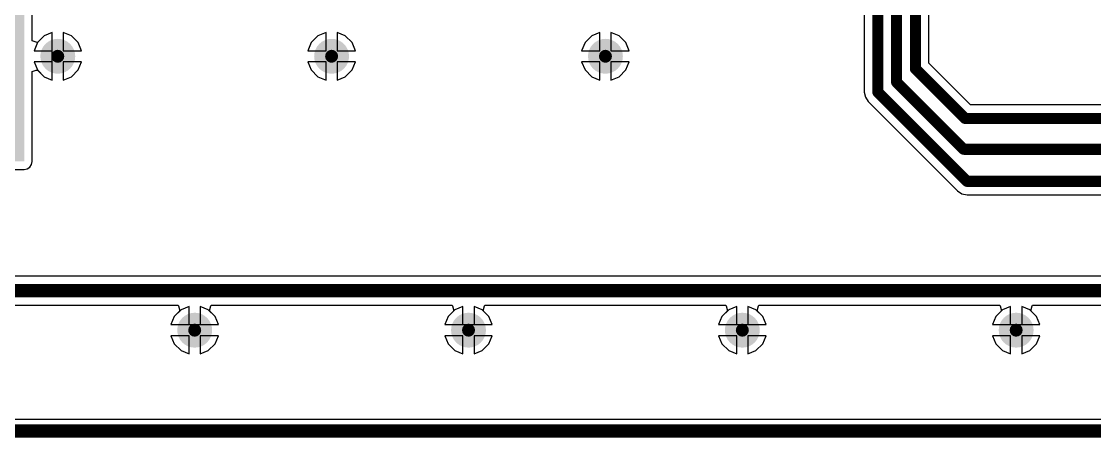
# Model space of a CAD drawing. Header units: millimetres. Extents: x -48 to 200, y -49 to 27.
# Drawn here: x 0.706 to 1.677, y -0.075 to 0.302 of the extents above; entities that cross this region are included whole.
import ezdxf

# ---------------------------------------------------------------- set-up
doc = ezdxf.new("R2010")
doc.units = ezdxf.units.MM
doc.header["$MEASUREMENT"] = 0
for name, color, linetype in [('BottomLayer', 5, 'Continuous'), ('BottomSolder', 6, 'Continuous'), ('Mechanical2', 216, 'Continuous'), ('TopLayer', 1, 'Continuous'), ('TopSolder', 216, 'Continuous'), ('ViaHoleLayer', 16, 'Continuous')]:
    doc.layers.add(name, color=color, linetype=linetype)

msp = doc.modelspace()

# ---------------------------------------------------------------- hatches: boundary and pattern name
at = {"layer": 'BottomLayer'}
msp.add_hatch(color=5, dxfattribs=at).paths.add_polyline_path([(0.244, 0.175), (0.708, 0.175), (0.708, 0.429), (0.244, 0.429)])
h = msp.add_hatch(color=5, dxfattribs=at)
edge = h.paths.add_edge_path()
edge.add_arc((0.73839, 0.27025), 0.01181, 0, 360)
h = msp.add_hatch(color=5, dxfattribs=at)
edge = h.paths.add_edge_path()
edge.add_arc((0.98643, 0.27025), 0.01181, 0, 360)
h = msp.add_hatch(color=5, dxfattribs=at)
edge = h.paths.add_edge_path()
edge.add_arc((1.23446, 0.27025), 0.01181, 0, 360)
h = msp.add_hatch(color=5, dxfattribs=at)
edge = h.paths.add_edge_path()
edge.add_arc((0.86241, 0.02222), 0.01181, 0, 360)
h = msp.add_hatch(color=5, dxfattribs=at)
edge = h.paths.add_edge_path()
edge.add_arc((1.11044, 0.02222), 0.01181, 0, 360)
h = msp.add_hatch(color=5, dxfattribs=at)
edge = h.paths.add_edge_path()
edge.add_arc((1.35847, 0.02222), 0.01181, 0, 360)
h = msp.add_hatch(color=5, dxfattribs=at)
edge = h.paths.add_edge_path()
edge.add_arc((1.6065, 0.02222), 0.01181, 0, 360)
at = {"layer": 'BottomSolder'}
h = msp.add_hatch(color=6, dxfattribs=at)
edge = h.paths.add_edge_path()
edge.add_arc((0.73839, 0.27025), 0.01581, 0, 360)
h = msp.add_hatch(color=6, dxfattribs=at)
edge = h.paths.add_edge_path()
edge.add_arc((0.98643, 0.27025), 0.01581, 0, 360)
h = msp.add_hatch(color=6, dxfattribs=at)
edge = h.paths.add_edge_path()
edge.add_arc((1.23446, 0.27025), 0.01581, 0, 360)
h = msp.add_hatch(color=6, dxfattribs=at)
edge = h.paths.add_edge_path()
edge.add_arc((0.86241, 0.02222), 0.01581, 0, 360)
h = msp.add_hatch(color=6, dxfattribs=at)
edge = h.paths.add_edge_path()
edge.add_arc((1.11044, 0.02222), 0.01581, 0, 360)
h = msp.add_hatch(color=6, dxfattribs=at)
edge = h.paths.add_edge_path()
edge.add_arc((1.35847, 0.02222), 0.01581, 0, 360)
h = msp.add_hatch(color=6, dxfattribs=at)
edge = h.paths.add_edge_path()
edge.add_arc((1.6065, 0.02222), 0.01581, 0, 360)
at = {"layer": 'TopLayer'}
h = msp.add_hatch(color=1, dxfattribs=at)
edge = h.paths.add_edge_path()
edge.add_arc((0.73839, 0.27025), 0.01181, 0, 360)
h = msp.add_hatch(color=1, dxfattribs=at)
edge = h.paths.add_edge_path()
edge.add_arc((0.98643, 0.27025), 0.01181, 0, 360)
h = msp.add_hatch(color=1, dxfattribs=at)
edge = h.paths.add_edge_path()
edge.add_arc((1.23446, 0.27025), 0.01181, 0, 360)
h = msp.add_hatch(color=1, dxfattribs=at)
edge = h.paths.add_edge_path()
edge.add_arc((0.86241, 0.02222), 0.01181, 0, 360)
h = msp.add_hatch(color=1, dxfattribs=at)
edge = h.paths.add_edge_path()
edge.add_arc((1.11044, 0.02222), 0.01181, 0, 360)
h = msp.add_hatch(color=1, dxfattribs=at)
edge = h.paths.add_edge_path()
edge.add_arc((1.35847, 0.02222), 0.01181, 0, 360)
h = msp.add_hatch(color=1, dxfattribs=at)
edge = h.paths.add_edge_path()
edge.add_arc((1.6065, 0.02222), 0.01181, 0, 360)
at = {"layer": 'TopSolder'}
h = msp.add_hatch(color=216, dxfattribs=at)
edge = h.paths.add_edge_path()
edge.add_arc((0.73839, 0.27025), 0.01581, 0, 360)
h = msp.add_hatch(color=216, dxfattribs=at)
edge = h.paths.add_edge_path()
edge.add_arc((0.98643, 0.27025), 0.01581, 0, 360)
h = msp.add_hatch(color=216, dxfattribs=at)
edge = h.paths.add_edge_path()
edge.add_arc((1.23446, 0.27025), 0.01581, 0, 360)
h = msp.add_hatch(color=216, dxfattribs=at)
edge = h.paths.add_edge_path()
edge.add_arc((0.86241, 0.02222), 0.01581, 0, 360)
h = msp.add_hatch(color=216, dxfattribs=at)
edge = h.paths.add_edge_path()
edge.add_arc((1.11044, 0.02222), 0.01581, 0, 360)
h = msp.add_hatch(color=216, dxfattribs=at)
edge = h.paths.add_edge_path()
edge.add_arc((1.35847, 0.02222), 0.01581, 0, 360)
h = msp.add_hatch(color=216, dxfattribs=at)
edge = h.paths.add_edge_path()
edge.add_arc((1.6065, 0.02222), 0.01581, 0, 360)
at = {"layer": 'ViaHoleLayer'}
h = msp.add_hatch(color=16, dxfattribs=at)
edge = h.paths.add_edge_path()
edge.add_arc((0.73839, 0.27025), 0.00591, 0, 360)
h = msp.add_hatch(color=16, dxfattribs=at)
edge = h.paths.add_edge_path()
edge.add_arc((0.98643, 0.27025), 0.00591, 0, 360)
h = msp.add_hatch(color=16, dxfattribs=at)
edge = h.paths.add_edge_path()
edge.add_arc((1.23446, 0.27025), 0.00591, 0, 360)
h = msp.add_hatch(color=16, dxfattribs=at)
edge = h.paths.add_edge_path()
edge.add_arc((0.86241, 0.02222), 0.00591, 0, 360)
h = msp.add_hatch(color=16, dxfattribs=at)
edge = h.paths.add_edge_path()
edge.add_arc((1.11044, 0.02222), 0.00591, 0, 360)
h = msp.add_hatch(color=16, dxfattribs=at)
edge = h.paths.add_edge_path()
edge.add_arc((1.35847, 0.02222), 0.00591, 0, 360)
h = msp.add_hatch(color=16, dxfattribs=at)
edge = h.paths.add_edge_path()
edge.add_arc((1.6065, 0.02222), 0.00591, 0, 360)

# ---------------------------------------------------------------- linework, layer by layer
at = {"layer": 'BottomLayer'}
for p, q in [((0.71514, 0.28417), (0.71514, 0.429)), ((0.73339, 0.29179), (0.72604, 0.28874)), ((0.73339, 0.27025), (0.73339, 0.29179)), ((0.75075, 0.28874), (0.74339, 0.29179)), ((0.74339, 0.29179), (0.74339, 0.27525)), ((0.98143, 0.29179), (0.97407, 0.28874)), ((0.98143, 0.27525), (0.98143, 0.29179)), ((0.99878, 0.28874), (0.99143, 0.29179)), ((0.99143, 0.29179), (0.99143, 0.27525)), ((1.22946, 0.29179), (1.2221, 0.28874)), ((1.22946, 0.27525), (1.22946, 0.29179)), ((1.24681, 0.28874), (1.23946, 0.29179)), ((1.23946, 0.29179), (1.23946, 0.27525)), ((0.71895, 0.28292), (0.71514, 0.28417)), ((0.72014, 0.28284), (0.71895, 0.28292)), ((0.72604, 0.28874), (0.72014, 0.28284)), ((0.75688, 0.28261), (0.75075, 0.28874)), ((0.75993, 0.27525), (0.75688, 0.28261)), ((0.96793, 0.28261), (0.96489, 0.27525)), ((0.97407, 0.28874), (0.96793, 0.28261)), ((1.00492, 0.28261), (0.99878, 0.28874)), ((1.00796, 0.27525), (1.00492, 0.28261)), ((1.21597, 0.28261), (1.21292, 0.27525)), ((1.2221, 0.28874), (1.21597, 0.28261)), ((1.25295, 0.28261), (1.24681, 0.28874)), ((1.25599, 0.27525), (1.25295, 0.28261)), ((0.74339, 0.27525), (0.75993, 0.27525)), ((0.96489, 0.27525), (0.98143, 0.27525)), ((0.99143, 0.27525), (1.00796, 0.27525)), ((1.21292, 0.27525), (1.22946, 0.27525)), ((1.23946, 0.27525), (1.25599, 0.27525)), ((0.73339, 0.24871), (0.73339, 0.27025)), ((0.75993, 0.26525), (0.74339, 0.26525)), ((0.74339, 0.26525), (0.74339, 0.24871)), ((0.75688, 0.2579), (0.75993, 0.26525)), ((0.98143, 0.26525), (0.96489, 0.26525)), ((0.96489, 0.26525), (0.96793, 0.2579)), ((0.98143, 0.24871), (0.98143, 0.26525)), ((1.00796, 0.26525), (0.99143, 0.26525)), ((0.99143, 0.26525), (0.99143, 0.24871)), ((1.00492, 0.2579), (1.00796, 0.26525)), ((1.22946, 0.26525), (1.21292, 0.26525)), ((1.21292, 0.26525), (1.21597, 0.2579)), ((1.22946, 0.24871), (1.22946, 0.26525)), ((1.25599, 0.26525), (1.23946, 0.26525)), ((1.23946, 0.26525), (1.23946, 0.24871)), ((1.25295, 0.2579), (1.25599, 0.26525)), ((0.71514, 0.25634), (0.71895, 0.25758)), ((0.71514, 0.175), (0.71514, 0.25634)), ((0.71895, 0.25758), (0.72014, 0.25766)), ((0.72014, 0.25766), (0.72604, 0.25176)), ((0.75075, 0.25176), (0.75688, 0.2579)), ((0.96793, 0.2579), (0.97407, 0.25176)), ((0.99878, 0.25176), (1.00492, 0.2579)), ((1.21597, 0.2579), (1.2221, 0.25176)), ((1.24681, 0.25176), (1.25295, 0.2579)), ((0.72604, 0.25176), (0.73339, 0.24871)), ((0.74339, 0.24871), (0.75075, 0.25176)), ((0.97407, 0.25176), (0.98143, 0.24871)), ((0.99143, 0.24871), (0.99878, 0.25176)), ((1.2221, 0.25176), (1.22946, 0.24871)), ((1.23946, 0.24871), (1.24681, 0.25176)), ((0.71459, 0.17227), (0.71514, 0.175)), ((0.37414, 0.16786), (0.708, 0.16786)), ((0.708, 0.16786), (0.71073, 0.16841)), ((0.71073, 0.16841), (0.71305, 0.16995)), ((0.71305, 0.16995), (0.71459, 0.17227)), ((1.91251, 0.07125), (0.563, 0.07125)), ((0.62923, 0.04475), (0.84756, 0.04475)), ((0.84909, 0.03975), (0.84392, 0.03458)), ((0.84756, 0.04475), (0.84786, 0.04426)), ((0.84786, 0.04426), (0.84909, 0.03975)), ((0.87573, 0.03975), (0.87696, 0.04426)), ((0.8809, 0.03458), (0.87573, 0.03975)), ((0.87696, 0.04426), (0.87726, 0.04475)), ((0.87726, 0.04475), (1.09559, 0.04475)), ((1.09712, 0.03975), (1.09195, 0.03458)), ((1.09559, 0.04475), (1.09589, 0.04426)), ((1.09589, 0.04426), (1.09712, 0.03975)), ((1.12376, 0.03975), (1.125, 0.04426)), ((1.12893, 0.03458), (1.12376, 0.03975)), ((1.125, 0.04426), (1.12529, 0.04475)), ((1.12529, 0.04475), (1.34362, 0.04475)), ((1.34515, 0.03975), (1.33998, 0.03458)), ((1.34362, 0.04475), (1.34392, 0.04426)), ((1.34392, 0.04426), (1.34515, 0.03975)), ((1.37179, 0.03975), (1.37303, 0.04426)), ((1.37696, 0.03458), (1.37179, 0.03975)), ((1.37303, 0.04426), (1.37333, 0.04475)), ((1.37333, 0.04475), (1.59165, 0.04475)), ((1.59318, 0.03975), (1.58801, 0.03458)), ((1.59165, 0.04475), (1.59195, 0.04426)), ((1.59195, 0.04426), (1.59318, 0.03975)), ((1.61982, 0.03975), (1.62106, 0.04426)), ((1.62499, 0.03458), (1.61982, 0.03975)), ((1.62106, 0.04426), (1.62136, 0.04475)), ((1.62136, 0.04475), (1.83968, 0.04475)), ((0.84392, 0.03458), (0.84087, 0.02722)), ((0.88395, 0.02722), (0.8809, 0.03458)), ((1.09195, 0.03458), (1.0889, 0.02722)), ((1.13198, 0.02722), (1.12893, 0.03458)), ((1.33998, 0.03458), (1.33694, 0.02722)), ((1.38001, 0.02722), (1.37696, 0.03458)), ((1.58801, 0.03458), (1.58497, 0.02722)), ((1.62804, 0.02722), (1.62499, 0.03458)), ((0.84087, 0.02722), (0.88395, 0.02722)), ((1.0889, 0.02722), (1.13198, 0.02722)), ((1.33694, 0.02722), (1.38001, 0.02722)), ((1.58497, 0.02722), (1.62804, 0.02722)), ((0.85741, 0.01722), (0.84087, 0.01722)), ((0.84087, 0.01722), (0.84392, 0.00987)), ((0.84392, 0.00987), (0.85005, 0.00373)), ((0.85741, 0.00068), (0.85741, 0.01722)), ((0.88395, 0.01722), (0.86741, 0.01722)), ((0.86741, 0.01722), (0.86741, 0.00068)), ((0.87476, 0.00373), (0.8809, 0.00987)), ((0.8809, 0.00987), (0.88395, 0.01722)), ((1.10544, 0.01722), (1.0889, 0.01722)), ((1.0889, 0.01722), (1.09195, 0.00987)), ((1.09195, 0.00987), (1.09809, 0.00373)), ((1.10544, 0.00068), (1.10544, 0.01722)), ((1.13198, 0.01722), (1.11544, 0.01722)), ((1.11544, 0.01722), (1.11544, 0.00068)), ((1.1228, 0.00373), (1.12893, 0.00987)), ((1.12893, 0.00987), (1.13198, 0.01722)), ((1.35347, 0.01722), (1.33694, 0.01722)), ((1.33694, 0.01722), (1.33998, 0.00987)), ((1.33998, 0.00987), (1.34612, 0.00373)), ((1.35347, 0.00068), (1.35347, 0.01722)), ((1.38001, 0.01722), (1.36347, 0.01722)), ((1.36347, 0.01722), (1.36347, 0.00068)), ((1.37083, 0.00373), (1.37696, 0.00987)), ((1.37696, 0.00987), (1.38001, 0.01722)), ((1.6015, 0.01722), (1.58497, 0.01722)), ((1.58497, 0.01722), (1.58801, 0.00987)), ((1.58801, 0.00987), (1.59415, 0.00373)), ((1.6015, 0.00068), (1.6015, 0.01722)), ((1.62804, 0.01722), (1.6115, 0.01722)), ((1.6115, 0.01722), (1.6115, 0.00068)), ((1.61886, 0.00373), (1.62499, 0.00987)), ((1.62499, 0.00987), (1.62804, 0.01722)), ((0.85005, 0.00373), (0.85741, 0.00068)), ((0.86741, 0.00068), (0.87476, 0.00373)), ((1.09809, 0.00373), (1.10544, 0.00068)), ((1.11544, 0.00068), (1.1228, 0.00373)), ((1.34612, 0.00373), (1.35347, 0.00068)), ((1.36347, 0.00068), (1.37083, 0.00373)), ((1.59415, 0.00373), (1.6015, 0.00068)), ((1.6115, 0.00068), (1.61886, 0.00373)), ((3.9228, -0.0588), (-0.0568, -0.0588))]:
    msp.add_line(p, q, dxfattribs=at)
at = {"layer": 'BottomLayer', "const_width": 0.012}
msp.add_lwpolyline([(0.536, 0.058), (1.918, 0.058)], dxfattribs=at)
at = {"layer": 'Mechanical2', "const_width": 0.012}
msp.add_lwpolyline([(-0.067, -0.069), (3.933, -0.069)], dxfattribs=at)
at = {"layer": 'TopLayer'}
for p, q in [((1.46895, 1.21027), (1.46895, 0.23781)), ((1.52742, 0.26397), (1.52742, 0.42769)), ((0.73339, 0.29179), (0.72604, 0.28874)), ((0.73339, 0.27525), (0.73339, 0.29179)), ((0.75075, 0.28874), (0.74339, 0.29179)), ((0.74339, 0.29179), (0.74339, 0.27525)), ((0.98143, 0.29179), (0.97407, 0.28874)), ((0.98143, 0.27525), (0.98143, 0.29179)), ((0.99878, 0.28874), (0.99143, 0.29179)), ((0.99143, 0.29179), (0.99143, 0.27525)), ((1.22946, 0.29179), (1.2221, 0.28874)), ((1.22946, 0.27525), (1.22946, 0.29179)), ((1.24681, 0.28874), (1.23946, 0.29179)), ((1.23946, 0.29179), (1.23946, 0.27525)), ((0.7199, 0.28261), (0.71686, 0.27525)), ((0.72604, 0.28874), (0.7199, 0.28261)), ((0.75688, 0.28261), (0.75075, 0.28874)), ((0.75993, 0.27525), (0.75688, 0.28261)), ((0.96793, 0.28261), (0.96489, 0.27525)), ((0.97407, 0.28874), (0.96793, 0.28261)), ((1.00492, 0.28261), (0.99878, 0.28874)), ((1.00796, 0.27525), (1.00492, 0.28261)), ((1.21597, 0.28261), (1.21292, 0.27525)), ((1.2221, 0.28874), (1.21597, 0.28261)), ((1.25295, 0.28261), (1.24681, 0.28874)), ((1.25599, 0.27525), (1.25295, 0.28261)), ((0.71686, 0.27525), (0.73339, 0.27525)), ((0.74339, 0.27525), (0.75993, 0.27525)), ((0.96489, 0.27525), (0.98143, 0.27525)), ((0.99143, 0.27525), (1.00796, 0.27525)), ((1.21292, 0.27525), (1.22946, 0.27525)), ((1.23946, 0.27525), (1.25599, 0.27525)), ((0.73339, 0.26525), (0.71686, 0.26525)), ((0.71686, 0.26525), (0.7199, 0.2579)), ((0.73339, 0.24871), (0.73339, 0.26525)), ((0.75993, 0.26525), (0.74339, 0.26525)), ((0.74339, 0.26525), (0.74339, 0.24871)), ((0.75688, 0.2579), (0.75993, 0.26525)), ((0.98143, 0.26525), (0.96489, 0.26525)), ((0.96489, 0.26525), (0.96793, 0.2579)), ((0.98143, 0.24871), (0.98143, 0.26525)), ((1.00796, 0.26525), (0.99143, 0.26525)), ((0.99143, 0.26525), (0.99143, 0.24871)), ((1.00492, 0.2579), (1.00796, 0.26525)), ((1.22946, 0.26525), (1.21292, 0.26525)), ((1.21292, 0.26525), (1.21597, 0.2579)), ((1.22946, 0.24871), (1.22946, 0.26525)), ((1.25599, 0.26525), (1.23946, 0.26525)), ((1.23946, 0.26525), (1.23946, 0.24871)), ((1.25295, 0.2579), (1.25599, 0.26525)), ((1.56516, 0.22624), (1.52742, 0.26397)), ((0.7199, 0.2579), (0.72604, 0.25176)), ((0.75075, 0.25176), (0.75688, 0.2579)), ((0.96793, 0.2579), (0.97407, 0.25176)), ((0.99878, 0.25176), (1.00492, 0.2579)), ((1.21597, 0.2579), (1.2221, 0.25176)), ((1.24681, 0.25176), (1.25295, 0.2579)), ((0.72604, 0.25176), (0.73339, 0.24871)), ((0.74339, 0.24871), (0.75075, 0.25176)), ((0.97407, 0.25176), (0.98143, 0.24871)), ((0.99143, 0.24871), (0.99878, 0.25176)), ((1.2221, 0.25176), (1.22946, 0.24871)), ((1.23946, 0.24871), (1.24681, 0.25176)), ((1.46895, 0.23781), (1.46989, 0.23313)), ((1.46989, 0.23313), (1.47254, 0.22916)), ((1.47254, 0.22916), (1.55335, 0.14835)), ((2.28321, 0.22624), (1.56516, 0.22624)), ((1.55335, 0.14835), (1.55732, 0.1457)), ((1.55732, 0.1457), (1.562, 0.14477)), ((1.562, 0.14477), (3.79863, 0.14477)), ((0.85005, 0.04071), (0.84392, 0.03458)), ((0.85741, 0.04376), (0.85005, 0.04071)), ((0.85741, 0.02722), (0.85741, 0.04376)), ((0.87476, 0.04071), (0.86741, 0.04376)), ((0.86741, 0.04376), (0.86741, 0.02722)), ((0.8809, 0.03458), (0.87476, 0.04071)), ((1.09809, 0.04071), (1.09195, 0.03458)), ((1.10544, 0.04376), (1.09809, 0.04071)), ((1.10544, 0.02722), (1.10544, 0.04376)), ((1.1228, 0.04071), (1.11544, 0.04376)), ((1.11544, 0.04376), (1.11544, 0.02722)), ((1.12893, 0.03458), (1.1228, 0.04071)), ((1.34612, 0.04071), (1.33998, 0.03458)), ((1.35347, 0.04376), (1.34612, 0.04071)), ((1.35347, 0.02722), (1.35347, 0.04376)), ((1.37083, 0.04071), (1.36347, 0.04376)), ((1.36347, 0.04376), (1.36347, 0.02722)), ((1.37696, 0.03458), (1.37083, 0.04071)), ((1.59415, 0.04071), (1.58801, 0.03458)), ((1.6015, 0.04376), (1.59415, 0.04071)), ((1.6015, 0.02722), (1.6015, 0.04376)), ((1.61886, 0.04071), (1.6115, 0.04376)), ((1.6115, 0.04376), (1.6115, 0.02722)), ((1.62499, 0.03458), (1.61886, 0.04071)), ((0.84392, 0.03458), (0.84087, 0.02722)), ((0.88395, 0.02722), (0.8809, 0.03458)), ((1.09195, 0.03458), (1.0889, 0.02722)), ((1.13198, 0.02722), (1.12893, 0.03458)), ((1.33998, 0.03458), (1.33694, 0.02722)), ((1.38001, 0.02722), (1.37696, 0.03458)), ((1.58801, 0.03458), (1.58497, 0.02722)), ((1.62804, 0.02722), (1.62499, 0.03458)), ((0.84087, 0.02722), (0.85741, 0.02722)), ((0.86741, 0.02722), (0.88395, 0.02722)), ((1.0889, 0.02722), (1.10544, 0.02722)), ((1.11544, 0.02722), (1.13198, 0.02722)), ((1.33694, 0.02722), (1.35347, 0.02722)), ((1.36347, 0.02722), (1.38001, 0.02722)), ((1.58497, 0.02722), (1.6015, 0.02722)), ((1.6115, 0.02722), (1.62804, 0.02722)), ((0.85741, 0.01722), (0.84087, 0.01722)), ((0.84087, 0.01722), (0.84392, 0.00987)), ((0.84392, 0.00987), (0.85005, 0.00373)), ((0.85741, 0.00068), (0.85741, 0.01722)), ((0.88395, 0.01722), (0.86741, 0.01722)), ((0.86741, 0.01722), (0.86741, 0.00068)), ((0.87476, 0.00373), (0.8809, 0.00987)), ((0.8809, 0.00987), (0.88395, 0.01722)), ((1.10544, 0.01722), (1.0889, 0.01722)), ((1.0889, 0.01722), (1.09195, 0.00987)), ((1.09195, 0.00987), (1.09809, 0.00373)), ((1.10544, 0.00068), (1.10544, 0.01722)), ((1.13198, 0.01722), (1.11544, 0.01722)), ((1.11544, 0.01722), (1.11544, 0.00068)), ((1.1228, 0.00373), (1.12893, 0.00987)), ((1.12893, 0.00987), (1.13198, 0.01722)), ((1.35347, 0.01722), (1.33694, 0.01722)), ((1.33694, 0.01722), (1.33998, 0.00987)), ((1.33998, 0.00987), (1.34612, 0.00373)), ((1.35347, 0.00068), (1.35347, 0.01722)), ((1.38001, 0.01722), (1.36347, 0.01722)), ((1.36347, 0.01722), (1.36347, 0.00068)), ((1.37083, 0.00373), (1.37696, 0.00987)), ((1.37696, 0.00987), (1.38001, 0.01722)), ((1.6015, 0.01722), (1.58497, 0.01722)), ((1.58497, 0.01722), (1.58801, 0.00987)), ((1.58801, 0.00987), (1.59415, 0.00373)), ((1.6015, 0.00068), (1.6015, 0.01722)), ((1.62804, 0.01722), (1.6115, 0.01722)), ((1.6115, 0.01722), (1.6115, 0.00068)), ((1.61886, 0.00373), (1.62499, 0.00987)), ((1.62499, 0.00987), (1.62804, 0.01722)), ((0.85005, 0.00373), (0.85741, 0.00068)), ((0.86741, 0.00068), (0.87476, 0.00373)), ((1.09809, 0.00373), (1.10544, 0.00068)), ((1.11544, 0.00068), (1.1228, 0.00373)), ((1.34612, 0.00373), (1.35347, 0.00068)), ((1.36347, 0.00068), (1.37083, 0.00373)), ((1.59415, 0.00373), (1.6015, 0.00068)), ((1.6115, 0.00068), (1.61886, 0.00373)), ((3.9228, -0.0588), (-0.0568, -0.0588))]:
    msp.add_line(p, q, dxfattribs=at)
at = {"layer": 'TopLayer', "const_width": 0.01}
for points in [[(1.48119, 0.23781), (1.48119, 1.21027)], [(1.49819, 0.24681), (1.49819, 1.20323)], [(1.51519, 0.25891), (1.51519, 1.19619)], [(1.51519, 0.25891), (1.5601, 0.214)], [(1.49819, 0.24681), (1.559, 0.186)], [(1.48119, 0.23781), (1.562, 0.157)], [(1.5601, 0.214), (3.865, 0.214)], [(1.559, 0.186), (3.839, 0.186)], [(1.562, 0.157), (3.813, 0.157)]]:
    msp.add_lwpolyline(points, dxfattribs=at)
at = {"layer": 'TopLayer', "const_width": 0.005}
for points in [[(1.51269, 0.25891, 1), (1.51769, 0.25891, 1)], [(1.51269, 0.25891, 1), (1.51769, 0.25891, 1)], [(1.49569, 0.24681, 1), (1.50069, 0.24681, 1)], [(1.49569, 0.24681, 1), (1.50069, 0.24681, 1)], [(1.47869, 0.23781, 1), (1.48369, 0.23781, 1)], [(1.47869, 0.23781, 1), (1.48369, 0.23781, 1)], [(1.5576, 0.214, 1), (1.5626, 0.214, 1)], [(1.5576, 0.214, 1), (1.5626, 0.214, 1)], [(1.5565, 0.186, 1), (1.5615, 0.186, 1)], [(1.5565, 0.186, 1), (1.5615, 0.186, 1)], [(1.5595, 0.157, 1), (1.5645, 0.157, 1)], [(1.5595, 0.157, 1), (1.5645, 0.157, 1)]]:
    msp.add_lwpolyline(points, format="xyb", close=True, dxfattribs=at)

doc.saveas('drawing.dxf')
